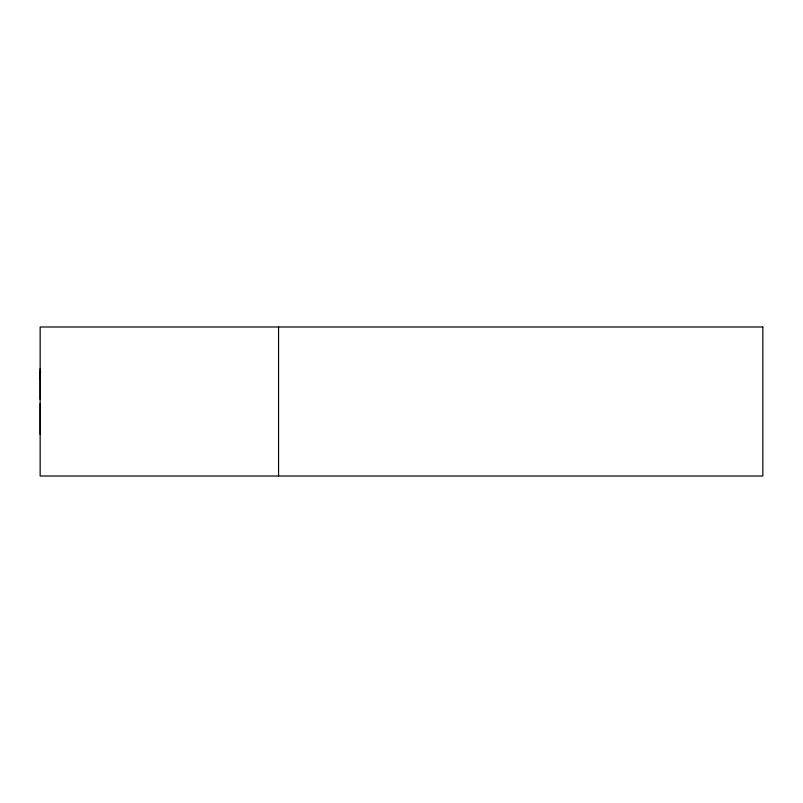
<?xml version="1.0" encoding="UTF-8"?>
<svg xmlns="http://www.w3.org/2000/svg" width="803" height="803" viewBox="0 0 803 803"><rect width="100%" height="100%" fill="white"/><g stroke="black" fill="none" stroke-linecap="round" stroke-linejoin="round"><path stroke-width="1.2" d="M40.15 434.282L40.15 403.558M40.15 399.442L40.15 368.718M278.561 326.992L278.561 476.008M40.16 378.815A32.411 3.282 84.1 0 1 40.602 371.267M762.85 326.992L40.15 326.992L40.15 476.008L762.85 476.008L762.85 326.992"/></g></svg>
